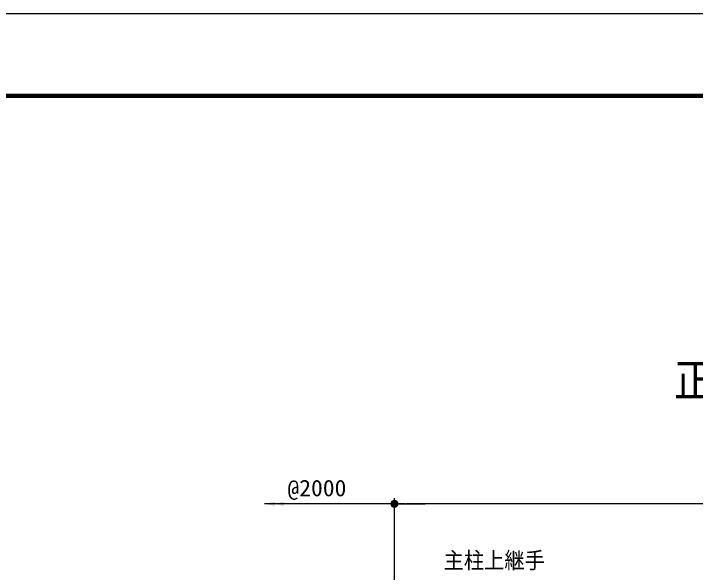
# Model space of a CAD drawing. Units: millimetres, scale not verified. Extents: x -5011 to 5012, y -3543 to 3544.
# Drawn here: x -2610 to -823, y 2079 to 3544 of the extents above; entities that cross this region are included whole.
import ezdxf
from ezdxf.enums import TextEntityAlignment as Align

# ---------------------------------------------------------------- set-up
doc = ezdxf.new("R2010")
doc.units = ezdxf.units.MM
doc.header["$LTSCALE"] = 20
doc.header["$PDMODE"] = 32
doc.header["$PDSIZE"] = 10
for name, color, linetype, lineweight in [('0-0_5寸法', 1, 'Continuous', 25), ('0-4_6文字', 1, 'Continuous', 25), ('0-A_0', 7, 'Continuous', 25)]:
    doc.layers.add(name, color=color, linetype=linetype, lineweight=lineweight)
doc.layers.add('0-1_DEFPOINTS', color=7, linetype='Continuous')
doc.styles.add('ＭＳ ゴシック', font='')
doc.styles.get('ＭＳ ゴシック').set_extended_font_data('MS Gothic')

# ---------------------------------------------------------------- blocks, each defined once
blk = doc.blocks.new('M1')
at = {"layer": '0-0_5寸法'}
blk.add_line((-7, 0), (-54.01, 0), dxfattribs=at)
for points in [[(7, 0), (-7, 0), (-6.94, 0.88)], [(0, 0), (-6.94, -0.88), (-7, 0)], [(0, 0), (-7, 0), (7, 0)], [(6.94, 0.88), (-6.94, 0.88), (-6.78, 1.74)], [(7, 0), (-6.94, 0.88), (6.94, 0.88)], [(0, 0), (-6.78, -1.74), (-6.94, -0.88)], [(6.51, 2.58), (-6.78, 1.74), (-6.51, 2.58)], [(6.78, 1.74), (-6.78, 1.74), (6.51, 2.58)], [(6.94, 0.88), (-6.78, 1.74), (6.78, 1.74)], [(0, 0), (-6.51, -2.58), (-6.78, -1.74)], [(6.51, 2.58), (-6.51, 2.58), (-6.13, 3.37)], [(0, 0), (-6.13, -3.37), (-6.51, -2.58)], [(6.13, 3.37), (-6.13, 3.37), (-5.66, 4.11)], [(6.51, 2.58), (-6.13, 3.37), (6.13, 3.37)], [(0, 0), (-5.66, -4.11), (-6.13, -3.37)], [(5.66, 4.11), (-5.66, 4.11), (-5.1, 4.79)], [(6.13, 3.37), (-5.66, 4.11), (5.66, 4.11)], [(0, 0), (-5.1, -4.79), (-5.66, -4.11)], [(5.1, 4.79), (-5.1, 4.79), (-4.46, 5.39)], [(5.66, 4.11), (-5.1, 4.79), (5.1, 4.79)], [(0, 0), (-4.46, -5.39), (-5.1, -4.79)], [(3.75, 5.91), (-4.46, 5.39), (-3.75, 5.91)], [(4.46, 5.39), (-4.46, 5.39), (3.75, 5.91)], [(5.1, 4.79), (-4.46, 5.39), (4.46, 5.39)], [(0, 0), (-3.75, -5.91), (-4.46, -5.39)], [(3.75, 5.91), (-3.75, 5.91), (-2.98, 6.33)], [(0, 0), (-2.98, -6.33), (-3.75, -5.91)], [(2.98, 6.33), (-2.98, 6.33), (-2.16, 6.66)], [(3.75, 5.91), (-2.98, 6.33), (2.98, 6.33)], [(0, 0), (-2.16, -6.66), (-2.98, -6.33)], [(2.16, 6.66), (-2.16, 6.66), (-1.31, 6.88)], [(2.98, 6.33), (-2.16, 6.66), (2.16, 6.66)], [(0, 0), (-1.31, -6.88), (-2.16, -6.66)], [(1.31, 6.88), (-1.31, 6.88), (-0.44, 6.99)], [(2.16, 6.66), (-1.31, 6.88), (1.31, 6.88)], [(0, 0), (-0.44, -6.99), (-1.31, -6.88)], [(1.31, 6.88), (-0.44, 6.99), (0.44, 6.99)], [(0, 0), (0.44, -6.99), (-0.44, -6.99)], [(6.94, -0.88), (0, 0), (7, 0)], [(6.78, -1.74), (0, 0), (6.94, -0.88)], [(6.51, -2.58), (0, 0), (6.78, -1.74)], [(6.13, -3.37), (0, 0), (6.51, -2.58)], [(5.66, -4.11), (0, 0), (6.13, -3.37)], [(5.1, -4.79), (0, 0), (5.66, -4.11)], [(4.46, -5.39), (0, 0), (5.1, -4.79)], [(3.75, -5.91), (0, 0), (4.46, -5.39)], [(2.98, -6.33), (0, 0), (3.75, -5.91)], [(2.16, -6.66), (0, 0), (2.98, -6.33)], [(1.31, -6.88), (0, 0), (2.16, -6.66)], [(0.44, -6.99), (0, 0), (1.31, -6.88)]]:
    blk.add_solid(points, dxfattribs=at)

msp = doc.modelspace()

# ---------------------------------------------------------------- linework, layer by layer
at = {"layer": '0-0_5寸法'}
for p, q in [((-1612.16, 1996.13), (-1612.16, 2273.75)), ((-1731.54, 2258.75), (-1952.79, 2258.75)), ((-1584.56, 2258.75), (-1929.8, 2258.75)), ((357.84, 2258.75), (-1582.16, 2258.75))]:
    msp.add_line(p, q, dxfattribs=at)
for points in [[(-1954.79, 2258.75), (-1924.79, 2263.96), (-1924.79, 2253.54)], [(-1931.8, 2258.75), (-1901.8, 2263.96), (-1901.8, 2253.54)]]:
    msp.add_solid(points, dxfattribs=at)
at = {"layer": '0-1_DEFPOINTS'}
msp.add_point((-1612.16, 2258.75), dxfattribs=at)
at = {"layer": '0-A_0', "color": 3}
msp.add_lwpolyline([(-5011.49, 3544.02), (5012.26, 3544.02), (5012.26, -3543.48), (-5011.49, -3543.48)], close=True, dxfattribs=at)
at = {"layer": '0-A_0'}
for points in [[(-4673.99, 3333.08), (4674.76, 3333.08), (4674.76, -3332.54), (-4673.99, -3332.54)], [(-4671.88, 3330.97), (4672.65, 3330.97), (4672.65, -3330.43), (-4671.88, -3330.43)], [(-4669.77, 3328.86), (4670.54, 3328.86), (4670.54, -3328.32), (-4669.77, -3328.32)], [(-4667.66, 3326.75), (4668.43, 3326.75), (4668.43, -3326.21), (-4667.66, -3326.21)], [(-4665.56, 3324.65), (4666.32, 3324.65), (4666.32, -3324.1), (-4665.56, -3324.1)]]:
    msp.add_lwpolyline(points, close=True, dxfattribs=at)

# ---------------------------------------------------------------- block references
at = {"layer": '0-0_5寸法', "xscale": 1.5, "yscale": 1.5, "rotation": 180}
msp.add_blockref('M1', (-1612.16, 2258.75), dxfattribs=at)

# ---------------------------------------------------------------- texts
at = {"layer": '0-0_5寸法', "color": 3, "style": 'ＭＳ ゴシック'}
for s, width, p in [('@2000', 1.05, (-1892.52, 2265.56)), ('主柱上継手', 0.9, (-1483.33, 2075.89))]:
    msp.add_text(s, height=43.26, dxfattribs=dict(at, width=width)).set_placement(p, align=Align.BOTTOM_LEFT)
at = {"layer": '0-4_6文字', "color": 7, "style": 'ＭＳ ゴシック', "width": 0.9}
msp.add_text('正\u3000面\u3000図', height=86.66, dxfattribs=at).set_placement((-879.38, 2513.87), align=Align.BOTTOM_LEFT)

doc.saveas('drawing.dxf')
